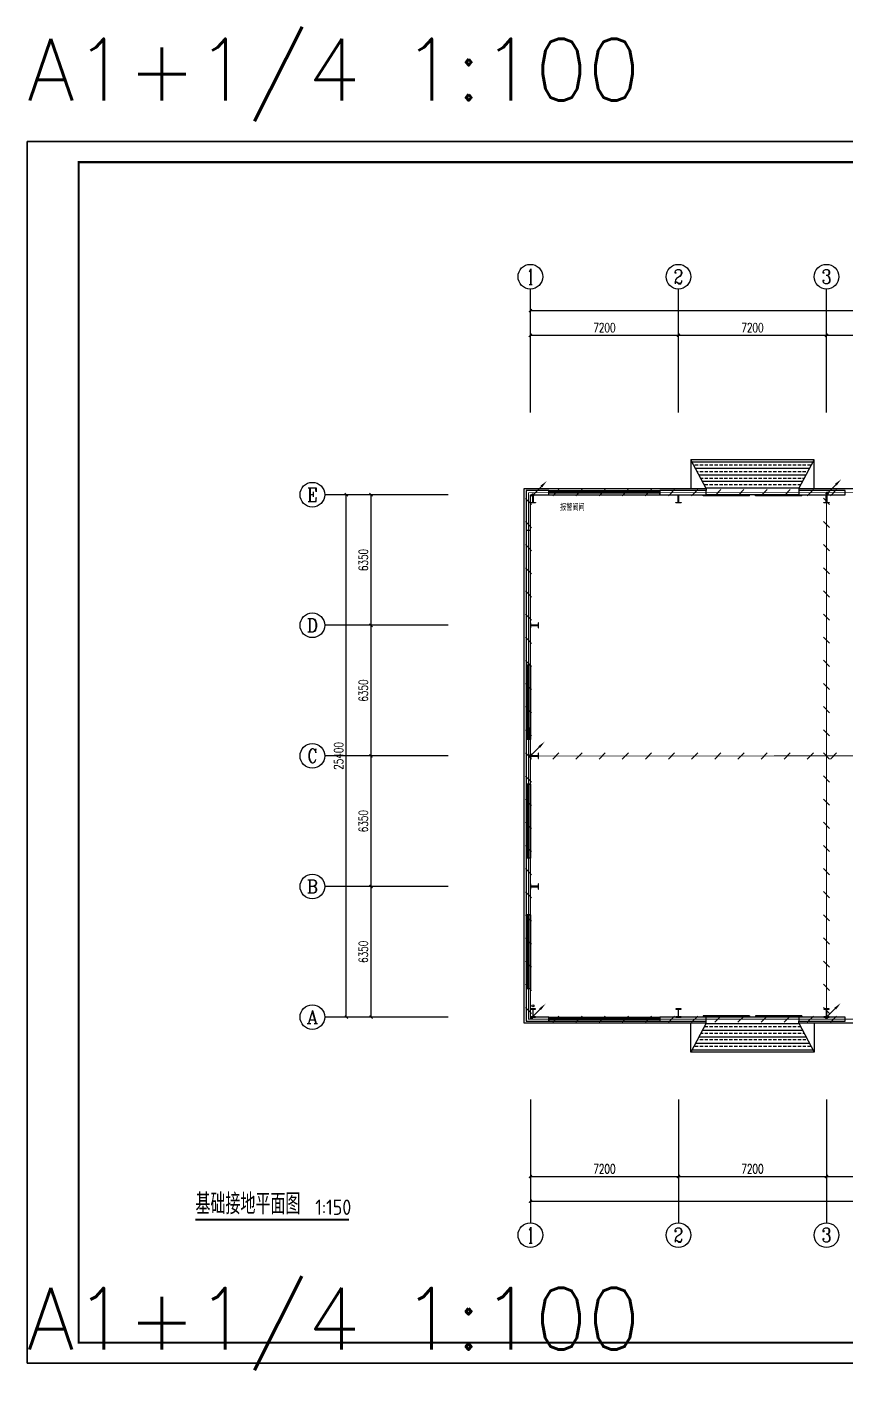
# Model space of a CAD drawing. Extents: x 12152 to 491505, y 111028 to 412681.
# Drawn here: x 386398 to 426176, y 171095 to 236734 of the extents above; entities that cross this region are included whole.
import ezdxf
from ezdxf.enums import TextEntityAlignment as Align

# ---------------------------------------------------------------- set-up
doc = ezdxf.new("R2010")
doc.units = 0
doc.header["$LTSCALE"] = 1000
doc.header["$MEASUREMENT"] = 0
doc.linetypes.add('CENTER2', pattern=[1.14, 0.75, -0.13, 0.13, -0.13])
for name, color, linetype in [('AXIS', 3, 'Continuous'), ('AXIS_TEXT', 7, 'Continuous'), ('COLUMN', 9, 'Continuous'), ('DIM_SYMB', 3, 'Continuous'), ('GROUND', 2, 'Continuous'), ('LWIRE', 4, 'Continuous'), ('PUB_HATCH', 8, 'Continuous'), ('PUB_TITLE', 4, 'Continuous'), ('SHTLN', 4, 'Continuous'), ('VPIPE-喷淋', 6, 'Continuous'), ('WALL', 11, 'Continuous'), ('WINDOW', 4, 'Continuous'), ('WIRE-接地', 4, 'Continuous'), ('图框(锁住)', 7, 'Continuous')]:
    doc.layers.add(name, color=color, linetype=linetype)
doc.layers.add('yichutu', color=7, linetype='Continuous', true_color=0xffffff, plot=False)
doc.styles.add('_TCH_AXIS', font='COMPLEX', dxfattribs={"bigfont": 'GBCBIG'})
doc.styles.add('_TCH_DIM_T3', font='SIMPLEX', dxfattribs={"width": 0.705882, "bigfont": 'GBCBIG'})
doc.styles.add('_TEL_DIM', font='SIMPLEX', dxfattribs={"width": 0.8, "height": 3.5, "bigfont": 'HZTXT'})
doc.styles.add('COMPLEX', font='COMPLEX')
doc.styles.get("Standard").update_dxf_attribs({"font": 'gbenor.shx', "bigfont": 'gbcbig.shx'})
doc.dimstyles.new('_TCH_ARCH&&150', dxfattribs={"dimtxt": 446.25, "dimasz": 150, "dimexe": 375, "dimexo": 450, "dimgap": 150, "dimtad": 1, "dimdec": 0, "dimzin": 0, "dimdsep": 46, "dimtxsty": '_TCH_DIM_T3', "dimblk": 'ARCHTICK', "dimcen": 0.09, "dimclrt": 7, "dimazin": 2, "dimtfac": 1, "dimtdec": 0, "dimtix": 1, "dimtmove": 2, "dimatfit": 3, "dimfxl": 1, "dimtolj": 1, "dimtzin": 0, "dimarcsym": 0})

# ---------------------------------------------------------------- blocks, each defined once
blk = doc.blocks.new('EQWEWQEWQEQEQWEQWE')
at = {"layer": 'PUB_HATCH'}
h = blk.add_hatch(dxfattribs=at)
h.set_pattern_fill('ANSI33', color=256, scale=100, angle=135, style=0)
h.set_pattern_definition([(180, (-3000, 0), (-3e-14, -317.5), []), (180, (-3158.75, 158.75), (-3e-14, -317.5), [158.75, -79.375])])
h.paths.add_polyline_path([(-2192, 1500), (-2250, 1500), (-2250, 1400), (-3000, 0), (-1326, 0)])
h.paths.add_polyline_path([(-2, 1500), (-2192, 1500), (-1326, 0), (-668, 0, 0.188853)])
h.paths.add_polyline_path([(2, 1500), (-2, 1500, -0.188853), (-668, 0), (668, 0, -0.188853)])
h.paths.add_polyline_path([(2192, 1500), (2, 1500, 0.188853), (668, 0), (1326, 0)])
h.paths.add_polyline_path([(2250, 1400), (2250, 1500), (2192, 1500), (1326, 0), (3000, 0)])
at = {"layer": 'GROUND'}
for points in [[(3000, 1400), (3000, 0), (-3000, 0), (-3000, 1400)], [(-2250, 1400), (-3000, 0)], [(2250, 1400), (3000, 0)]]:
    blk.add_lwpolyline(points, dxfattribs=at)
at = {"layer": '图框(锁住)', "color": 0}
for points in [[(-2250, 1400), (-2250, 1500)], [(2250, 1400), (2250, 1500)]]:
    blk.add_lwpolyline(points, dxfattribs=at)
blk = doc.blocks.new('_ArchTick')
at = {"color": 0, "linetype": 'ByBlock', "const_width": 0.4}
blk.add_lwpolyline([(-0.5, -0.5), (0.5, 0.5)], dxfattribs=at)
blk = doc.blocks.new('*D150')
at = {"layer": 'AXIS', "color": 0, "lineweight": -2, "transparency": 16777216}
for p, q in [((406426, 194944), (402751, 194944)), ((403126, 188594), (403126, 194944)), ((406426, 188594), (402751, 188594))]:
    blk.add_line(p, q, dxfattribs=at)
at = {"layer": 'Defpoints', "color": 0, "transparency": 16777216}
for p in [(403126, 194944), (406876, 194944), (406876, 188594)]:
    blk.add_point(p, dxfattribs=at)
at = {"layer": 'AXIS', "color": 0, "lineweight": -2, "transparency": 16777216, "xscale": 150, "yscale": 150, "zscale": 150}
for p, rotation in [((403126, 194944), 90), ((403126, 188594), 270)]:
    blk.add_blockref('_ArchTick', p, dxfattribs=dict(at, rotation=rotation))
at = {"layer": 'AXIS', "color": 7, "transparency": 16777216, "insert": (402753, 191769), "char_height": 446.2, "attachment_point": 5, "rotation": 90, "style": '_TCH_DIM_T3'}
blk.add_mtext('\\A1;6350', dxfattribs=at)
blk = doc.blocks.new('*D151')
at = {"layer": 'AXIS', "color": 0, "lineweight": -2, "transparency": 16777216}
for p, q in [((406426, 201294), (402751, 201294)), ((403126, 194944), (403126, 201294)), ((406426, 194944), (402751, 194944))]:
    blk.add_line(p, q, dxfattribs=at)
at = {"layer": 'Defpoints', "color": 0, "transparency": 16777216}
for p in [(403126, 201294), (406876, 201294), (406876, 194944)]:
    blk.add_point(p, dxfattribs=at)
at = {"layer": 'AXIS', "color": 0, "lineweight": -2, "transparency": 16777216, "xscale": 150, "yscale": 150, "zscale": 150}
for p, rotation in [((403126, 201294), 90), ((403126, 194944), 270)]:
    blk.add_blockref('_ArchTick', p, dxfattribs=dict(at, rotation=rotation))
at = {"layer": 'AXIS', "color": 7, "transparency": 16777216, "insert": (402753, 198119), "char_height": 446.2, "attachment_point": 5, "rotation": 90, "style": '_TCH_DIM_T3'}
blk.add_mtext('\\A1;6350', dxfattribs=at)
blk = doc.blocks.new('*D152')
at = {"layer": 'AXIS', "color": 0, "lineweight": -2, "transparency": 16777216}
for p, q in [((406426, 207644), (402751, 207644)), ((403126, 201294), (403126, 207644)), ((406426, 201294), (402751, 201294))]:
    blk.add_line(p, q, dxfattribs=at)
at = {"layer": 'Defpoints', "color": 0, "transparency": 16777216}
for p in [(403126, 207644), (406876, 207644), (406876, 201294)]:
    blk.add_point(p, dxfattribs=at)
at = {"layer": 'AXIS', "color": 0, "lineweight": -2, "transparency": 16777216, "xscale": 150, "yscale": 150, "zscale": 150}
for p, rotation in [((403126, 207644), 90), ((403126, 201294), 270)]:
    blk.add_blockref('_ArchTick', p, dxfattribs=dict(at, rotation=rotation))
at = {"layer": 'AXIS', "color": 7, "transparency": 16777216, "insert": (402753, 204469), "char_height": 446.2, "attachment_point": 5, "rotation": 90, "style": '_TCH_DIM_T3'}
blk.add_mtext('\\A1;6350', dxfattribs=at)
blk = doc.blocks.new('*D153')
at = {"layer": 'AXIS', "color": 0, "lineweight": -2, "transparency": 16777216}
for p, q in [((406426, 213994), (402751, 213994)), ((403126, 207644), (403126, 213994)), ((406426, 207644), (402751, 207644))]:
    blk.add_line(p, q, dxfattribs=at)
at = {"layer": 'Defpoints', "color": 0, "transparency": 16777216}
for p in [(403126, 213994), (406876, 213994), (406876, 207644)]:
    blk.add_point(p, dxfattribs=at)
at = {"layer": 'AXIS', "color": 0, "lineweight": -2, "transparency": 16777216, "xscale": 150, "yscale": 150, "zscale": 150}
for p, rotation in [((403126, 213994), 90), ((403126, 207644), 270)]:
    blk.add_blockref('_ArchTick', p, dxfattribs=dict(at, rotation=rotation))
at = {"layer": 'AXIS', "color": 7, "transparency": 16777216, "insert": (402753, 210819), "char_height": 446.2, "attachment_point": 5, "rotation": 90, "style": '_TCH_DIM_T3'}
blk.add_mtext('\\A1;6350', dxfattribs=at)
blk = doc.blocks.new('*D154')
at = {"layer": 'AXIS', "color": 0, "lineweight": -2, "transparency": 16777216}
for p, q in [((406426, 213994), (401551, 213994)), ((401926, 188594), (401926, 213994)), ((406426, 188594), (401551, 188594))]:
    blk.add_line(p, q, dxfattribs=at)
at = {"layer": 'Defpoints', "color": 0, "transparency": 16777216}
for p in [(401926, 213994), (406876, 213994), (406876, 188594)]:
    blk.add_point(p, dxfattribs=at)
at = {"layer": 'AXIS', "color": 0, "lineweight": -2, "transparency": 16777216, "xscale": 150, "yscale": 150, "zscale": 150}
for p, rotation in [((401926, 213994), 90), ((401926, 188594), 270)]:
    blk.add_blockref('_ArchTick', p, dxfattribs=dict(at, rotation=rotation))
at = {"layer": 'AXIS', "color": 7, "transparency": 16777216, "insert": (401553, 201294), "char_height": 446.2, "attachment_point": 5, "rotation": 90, "style": '_TCH_DIM_T3'}
blk.add_mtext('\\A1;25400', dxfattribs=at)
blk = doc.blocks.new('*D155')
at = {"layer": 'AXIS', "color": 0, "lineweight": -2, "transparency": 16777216}
for p, q in [((410876, 184144), (410876, 180469)), ((418076, 184144), (418076, 180469)), ((410876, 180844), (418076, 180844))]:
    blk.add_line(p, q, dxfattribs=at)
at = {"layer": 'Defpoints', "color": 0, "transparency": 16777216}
for p in [(410876, 184594), (418076, 184594), (418076, 180844)]:
    blk.add_point(p, dxfattribs=at)
at = {"layer": 'AXIS', "color": 0, "lineweight": -2, "transparency": 16777216, "xscale": 150, "yscale": 150, "zscale": 150, "rotation": 180}
blk.add_blockref('_ArchTick', (410876, 180844), dxfattribs=at)
at = {"layer": 'AXIS', "color": 0, "lineweight": -2, "transparency": 16777216, "xscale": 150, "yscale": 150, "zscale": 150}
blk.add_blockref('_ArchTick', (418076, 180844), dxfattribs=at)
at = {"layer": 'AXIS', "color": 7, "transparency": 16777216, "insert": (414476, 181217), "char_height": 446.2, "attachment_point": 5, "style": '_TCH_DIM_T3'}
blk.add_mtext('\\A1;7200', dxfattribs=at)
blk = doc.blocks.new('*D156')
at = {"layer": 'AXIS', "color": 0, "lineweight": -2, "transparency": 16777216}
for p, q in [((418076, 184144), (418076, 180469)), ((425276, 184144), (425276, 180469)), ((418076, 180844), (425276, 180844))]:
    blk.add_line(p, q, dxfattribs=at)
at = {"layer": 'Defpoints', "color": 0, "transparency": 16777216}
for p in [(418076, 184594), (425276, 184594), (425276, 180844)]:
    blk.add_point(p, dxfattribs=at)
at = {"layer": 'AXIS', "color": 0, "lineweight": -2, "transparency": 16777216, "xscale": 150, "yscale": 150, "zscale": 150, "rotation": 180}
blk.add_blockref('_ArchTick', (418076, 180844), dxfattribs=at)
at = {"layer": 'AXIS', "color": 0, "lineweight": -2, "transparency": 16777216, "xscale": 150, "yscale": 150, "zscale": 150}
blk.add_blockref('_ArchTick', (425276, 180844), dxfattribs=at)
at = {"layer": 'AXIS', "color": 7, "transparency": 16777216, "insert": (421676, 181217), "char_height": 446.2, "attachment_point": 5, "style": '_TCH_DIM_T3'}
blk.add_mtext('\\A1;7200', dxfattribs=at)
blk = doc.blocks.new('*D157')
at = {"layer": 'AXIS', "color": 0, "lineweight": -2, "transparency": 16777216}
for p, q in [((425276, 184144), (425276, 180469)), ((432476, 184144), (432476, 180469)), ((425276, 180844), (432476, 180844))]:
    blk.add_line(p, q, dxfattribs=at)
at = {"layer": 'Defpoints', "color": 0, "transparency": 16777216}
for p in [(425276, 184594), (432476, 184594), (432476, 180844)]:
    blk.add_point(p, dxfattribs=at)
at = {"layer": 'AXIS', "color": 0, "lineweight": -2, "transparency": 16777216, "xscale": 150, "yscale": 150, "zscale": 150, "rotation": 180}
blk.add_blockref('_ArchTick', (425276, 180844), dxfattribs=at)
at = {"layer": 'AXIS', "color": 0, "lineweight": -2, "transparency": 16777216, "xscale": 150, "yscale": 150, "zscale": 150}
blk.add_blockref('_ArchTick', (432476, 180844), dxfattribs=at)
at = {"layer": 'AXIS', "color": 7, "transparency": 16777216, "insert": (428876, 181217), "char_height": 446.2, "attachment_point": 5, "style": '_TCH_DIM_T3'}
blk.add_mtext('\\A1;7200', dxfattribs=at)
blk = doc.blocks.new('*D163')
at = {"layer": 'AXIS', "color": 0, "lineweight": -2, "transparency": 16777216}
for p, q in [((410876, 184144), (410876, 179269)), ((468476, 184144), (468476, 179269)), ((410876, 179644), (468476, 179644))]:
    blk.add_line(p, q, dxfattribs=at)
at = {"layer": 'Defpoints', "color": 0, "transparency": 16777216}
for p in [(410876, 184594), (468476, 184594), (468476, 179644)]:
    blk.add_point(p, dxfattribs=at)
at = {"layer": 'AXIS', "color": 0, "lineweight": -2, "transparency": 16777216, "xscale": 150, "yscale": 150, "zscale": 150, "rotation": 180}
blk.add_blockref('_ArchTick', (410876, 179644), dxfattribs=at)
at = {"layer": 'AXIS', "color": 0, "lineweight": -2, "transparency": 16777216, "xscale": 150, "yscale": 150, "zscale": 150}
blk.add_blockref('_ArchTick', (468476, 179644), dxfattribs=at)
at = {"layer": 'AXIS', "color": 7, "transparency": 16777216, "insert": (439676, 180017), "char_height": 446.2, "attachment_point": 5, "style": '_TCH_DIM_T3'}
blk.add_mtext('\\A1;57600', dxfattribs=at)
blk = doc.blocks.new('*D164')
at = {"layer": 'AXIS', "color": 0, "lineweight": -2, "transparency": 16777216}
for p, q in [((410876, 218444), (410876, 222119)), ((418076, 218444), (418076, 222119)), ((410876, 221744), (418076, 221744))]:
    blk.add_line(p, q, dxfattribs=at)
at = {"layer": 'Defpoints', "color": 0, "transparency": 16777216}
for p in [(418076, 221744), (410876, 217994), (418076, 217994)]:
    blk.add_point(p, dxfattribs=at)
at = {"layer": 'AXIS', "color": 0, "lineweight": -2, "transparency": 16777216, "xscale": 150, "yscale": 150, "zscale": 150, "rotation": 180}
blk.add_blockref('_ArchTick', (410876, 221744), dxfattribs=at)
at = {"layer": 'AXIS', "color": 0, "lineweight": -2, "transparency": 16777216, "xscale": 150, "yscale": 150, "zscale": 150}
blk.add_blockref('_ArchTick', (418076, 221744), dxfattribs=at)
at = {"layer": 'AXIS', "color": 7, "transparency": 16777216, "insert": (414476, 222117), "char_height": 446.2, "attachment_point": 5, "style": '_TCH_DIM_T3'}
blk.add_mtext('\\A1;7200', dxfattribs=at)
blk = doc.blocks.new('*D165')
at = {"layer": 'AXIS', "color": 0, "lineweight": -2, "transparency": 16777216}
for p, q in [((418076, 218444), (418076, 222119)), ((425276, 218444), (425276, 222119)), ((418076, 221744), (425276, 221744))]:
    blk.add_line(p, q, dxfattribs=at)
at = {"layer": 'Defpoints', "color": 0, "transparency": 16777216}
for p in [(425276, 221744), (418076, 217994), (425276, 217994)]:
    blk.add_point(p, dxfattribs=at)
at = {"layer": 'AXIS', "color": 0, "lineweight": -2, "transparency": 16777216, "xscale": 150, "yscale": 150, "zscale": 150, "rotation": 180}
blk.add_blockref('_ArchTick', (418076, 221744), dxfattribs=at)
at = {"layer": 'AXIS', "color": 0, "lineweight": -2, "transparency": 16777216, "xscale": 150, "yscale": 150, "zscale": 150}
blk.add_blockref('_ArchTick', (425276, 221744), dxfattribs=at)
at = {"layer": 'AXIS', "color": 7, "transparency": 16777216, "insert": (421676, 222117), "char_height": 446.2, "attachment_point": 5, "style": '_TCH_DIM_T3'}
blk.add_mtext('\\A1;7200', dxfattribs=at)
blk = doc.blocks.new('*D166')
at = {"layer": 'AXIS', "color": 0, "lineweight": -2, "transparency": 16777216}
for p, q in [((425276, 218444), (425276, 222119)), ((432476, 218444), (432476, 222119)), ((425276, 221744), (432476, 221744))]:
    blk.add_line(p, q, dxfattribs=at)
at = {"layer": 'Defpoints', "color": 0, "transparency": 16777216}
for p in [(432476, 221744), (425276, 217994), (432476, 217994)]:
    blk.add_point(p, dxfattribs=at)
at = {"layer": 'AXIS', "color": 0, "lineweight": -2, "transparency": 16777216, "xscale": 150, "yscale": 150, "zscale": 150, "rotation": 180}
blk.add_blockref('_ArchTick', (425276, 221744), dxfattribs=at)
at = {"layer": 'AXIS', "color": 0, "lineweight": -2, "transparency": 16777216, "xscale": 150, "yscale": 150, "zscale": 150}
blk.add_blockref('_ArchTick', (432476, 221744), dxfattribs=at)
at = {"layer": 'AXIS', "color": 7, "transparency": 16777216, "insert": (428876, 222117), "char_height": 446.2, "attachment_point": 5, "style": '_TCH_DIM_T3'}
blk.add_mtext('\\A1;7200', dxfattribs=at)
blk = doc.blocks.new('*D172')
at = {"layer": 'AXIS', "color": 0, "lineweight": -2, "transparency": 16777216}
for p, q in [((410876, 218444), (410876, 223319)), ((468476, 218444), (468476, 223319)), ((410876, 222944), (468476, 222944))]:
    blk.add_line(p, q, dxfattribs=at)
at = {"layer": 'Defpoints', "color": 0, "transparency": 16777216}
for p in [(468476, 222944), (410876, 217994), (468476, 217994)]:
    blk.add_point(p, dxfattribs=at)
at = {"layer": 'AXIS', "color": 0, "lineweight": -2, "transparency": 16777216, "xscale": 150, "yscale": 150, "zscale": 150, "rotation": 180}
blk.add_blockref('_ArchTick', (410876, 222944), dxfattribs=at)
at = {"layer": 'AXIS', "color": 0, "lineweight": -2, "transparency": 16777216, "xscale": 150, "yscale": 150, "zscale": 150}
blk.add_blockref('_ArchTick', (468476, 222944), dxfattribs=at)
at = {"layer": 'AXIS', "color": 7, "transparency": 16777216, "insert": (439676, 223317), "char_height": 446.2, "attachment_point": 5, "style": '_TCH_DIM_T3'}
blk.add_mtext('\\A1;57600', dxfattribs=at)
blk = doc.blocks.new('$DorLib2D$00000127')
at = {"color": 0, "linetype": 'Continuous'}
for p, q in [((-0.033, 0.795, -93.75), (-0.533, 0.795, -93.75)), ((-0.533, 0.795, -93.75), (-0.533, 0.69, -93.75)), ((-0.033, 0.795, -93.75), (-0.033, 0.69, -93.75)), ((0.033, 0.795, -93.75), (0.033, 0.69, -93.75)), ((0.533, 0.795, -93.75), (0.033, 0.795, -93.75)), ((0.533, 0.795, -93.75), (0.533, 0.69, -93.75)), ((-0.033, 0.69, -93.75), (-0.533, 0.69, -93.75)), ((0.533, 0.69, -93.75), (0.033, 0.69, -93.75)), ((0.5, 0.5, -93.75), (-0.5, 0.5, -93.75))]:
    blk.add_line(p, q, dxfattribs=at)
blk = doc.blocks.new('$TCHSYS$WIN2D')
for p, q in [((-0.5, 0.5), (0.5, 0.5)), ((-0.5, 0.5), (-0.5, -0.5)), ((0.5, 0.5), (0.5, -0.5)), ((0.5, 0.167), (-0.5, 0.167)), ((0.5, -0.167), (-0.5, -0.167)), ((-0.5, -0.5), (0.5, -0.5))]:
    blk.add_line(p, q)
blk = doc.blocks.new('_AXISO')
blk.add_circle((0, 0), 0.5)
at = {"layer": 'AXIS_TEXT', "style": 'COMPLEX', "width": 1.041667}
blk.add_attdef('A', text='', height=0.56, dxfattribs=at).set_placement((-0.25, -0.28), (0.25, -0.28), align=Align.FIT)
blk = doc.blocks.new('$TelecSys$00000008')
blk.add_line((0.4, 0.4), (-0.4, -0.4))
blk = doc.blocks.new('$TelecSys$00000079')
for p, q in [((0.7, 0.7), (0, 0)), ((0.1, 0.1), (0.1, 0.1)), ((-0.1, -0.1), (-0.1, -0.1))]:
    blk.add_line(p, q)
at = {"const_width": 0.142}
blk.add_lwpolyline([(-0.07, 0, 1), (0.07, 0, 1)], format="xyb", close=True, dxfattribs=at)
blk.add_solid([(0.63, 0.77), (0.77, 0.63), (1.15, 1.15)])
at = {"width": 0.8, "flags": 9}
blk.add_attdef('A', (0, 0), '', height=0.00002, dxfattribs=at)
blk = doc.blocks.new('yct-1051-594-105100-59400-100-1002.0')
at = {"layer": 'yichutu', "color": 7, "true_color": 0xffffff}
blk.add_lwpolyline([(0, 0), (0, 59400), (105100, 59400), (105100, 0)], close=True, dxfattribs=at)
at = {"layer": 'yichutu', "color": 7, "true_color": 0xffffff, "style": '_TEL_DIM'}
blk.add_text('A1+1/4 1:100', height=3000, dxfattribs=at).set_placement((0, 61400))

msp = doc.modelspace()

# ---------------------------------------------------------------- linework, layer by layer
msp.add_line((410875.8, 213994.2), (414875.8, 213994.2))
at = {"layer": 'AXIS', "color": 0}
for p, q in [((410875.8, 217994.2), (410875.8, 223994.2)), ((418075.8, 217994.2), (418075.8, 223994.2)), ((425275.8, 217994.2), (425275.8, 223994.2)), ((406875.8, 213994.2), (400875.8, 213994.2)), ((406875.8, 207644.2), (400875.8, 207644.2)), ((406875.8, 201294.2), (400875.8, 201294.2)), ((406875.8, 194944.2), (400875.8, 194944.2)), ((406875.8, 188594.2), (400875.8, 188594.2)), ((410875.8, 184594.2), (410875.8, 178594.2)), ((418075.8, 184594.2), (418075.8, 178594.2)), ((425275.8, 184594.2), (425275.8, 178594.2))]:
    msp.add_line(p, q, dxfattribs=at)
at = {"layer": 'COLUMN', "color": 6}
for points in [[(411125.8, 213614.2), (411125.8, 213594.2), (410875.8, 213594.2), (410875.8, 213614.2), (410990.8, 213614.2), (410990.8, 213974.2), (410875.8, 213974.2), (410875.8, 213994.2), (411125.8, 213994.2), (411125.8, 213974.2), (411010.8, 213974.2), (411010.8, 213614.2)], [(418200.8, 213614.2), (418200.8, 213594.2), (417950.8, 213594.2), (417950.8, 213614.2), (418065.8, 213614.2), (418065.8, 213974.2), (417950.8, 213974.2), (417950.8, 213994.2), (418200.8, 213994.2), (418200.8, 213974.2), (418085.8, 213974.2), (418085.8, 213614.2)], [(425400.8, 213614.2), (425400.8, 213594.2), (425150.8, 213594.2), (425150.8, 213614.2), (425265.8, 213614.2), (425265.8, 213974.2), (425150.8, 213974.2), (425150.8, 213994.2), (425400.8, 213994.2), (425400.8, 213974.2), (425285.8, 213974.2), (425285.8, 213614.2)], [(411255.8, 207519.2), (411275.8, 207519.2), (411275.8, 207769.2), (411255.8, 207769.2), (411255.8, 207654.2), (410895.8, 207654.2), (410895.8, 207769.2), (410875.8, 207769.2), (410875.8, 207519.2), (410895.8, 207519.2), (410895.8, 207634.2), (411255.8, 207634.2)], [(411255.8, 201169.2), (411275.8, 201169.2), (411275.8, 201419.2), (411255.8, 201419.2), (411255.8, 201304.2), (410895.8, 201304.2), (410895.8, 201419.2), (410875.8, 201419.2), (410875.8, 201169.2), (410895.8, 201169.2), (410895.8, 201284.2), (411255.8, 201284.2)], [(411255.8, 194819.2), (411275.8, 194819.2), (411275.8, 195069.2), (411255.8, 195069.2), (411255.8, 194954.2), (410895.8, 194954.2), (410895.8, 195069.2), (410875.8, 195069.2), (410875.8, 194819.2), (410895.8, 194819.2), (410895.8, 194934.2), (411255.8, 194934.2)], [(411125.8, 188974.2), (411125.8, 188994.2), (410875.8, 188994.2), (410875.8, 188974.2), (410990.8, 188974.2), (410990.8, 188614.2), (410875.8, 188614.2), (410875.8, 188594.2), (411125.8, 188594.2), (411125.8, 188614.2), (411010.8, 188614.2), (411010.8, 188974.2)], [(418200.8, 188974.2), (418200.8, 188994.2), (417950.8, 188994.2), (417950.8, 188974.2), (418065.8, 188974.2), (418065.8, 188614.2), (417950.8, 188614.2), (417950.8, 188594.2), (418200.8, 188594.2), (418200.8, 188614.2), (418085.8, 188614.2), (418085.8, 188974.2)], [(425400.8, 188974.2), (425400.8, 188994.2), (425150.8, 188994.2), (425150.8, 188974.2), (425265.8, 188974.2), (425265.8, 188614.2), (425150.8, 188614.2), (425150.8, 188594.2), (425400.8, 188594.2), (425400.8, 188614.2), (425285.8, 188614.2), (425285.8, 188974.2)]]:
    msp.add_lwpolyline(points, close=True, dxfattribs=at)
at = {"layer": 'DIM_SYMB', "const_width": 105}
msp.add_lwpolyline([(394590.5, 178741.3), (402050.6, 178741.3)], dxfattribs=at)
at = {"layer": 'PUB_TITLE', "color": 0}
msp.add_lwpolyline([(386404.7, 171762.5), (491504.7, 171762.5), (491504.7, 231162.5), (386404.7, 231162.5)], close=True, dxfattribs=at)
at = {"layer": 'PUB_TITLE', "color": 0, "const_width": 100}
msp.add_lwpolyline([(388904.7, 172762.5), (490504.7, 172762.5), (490504.7, 230162.5), (388904.7, 230162.5)], close=True, dxfattribs=at)
at = {"layer": 'VPIPE-喷淋'}
msp.add_circle((411000.8, 189144.2), 50, dxfattribs=at)
at = {"layer": 'WALL', "color": 0}
for p, q in [((410675.8, 214194.2), (410675.8, 212264.1)), ((411775.8, 214194.2), (410675.8, 214194.2)), ((410875.8, 212264.1), (410875.8, 213994.2)), ((410875.8, 213994.2), (411775.8, 213994.2)), ((411775.8, 213994.2), (411775.8, 214194.2)), ((419425.8, 214194.2), (417175.8, 214194.2)), ((417175.8, 214194.2), (417175.8, 213994.2)), ((417175.8, 213994.2), (419425.8, 213994.2)), ((419425.8, 213994.2), (419425.8, 214194.2)), ((426175.8, 214194.2), (423925.8, 214194.2)), ((423925.8, 214194.2), (423925.8, 213994.2)), ((423925.8, 213994.2), (426175.8, 213994.2)), ((426175.8, 213994.2), (426175.8, 214194.2)), ((410675.8, 212264.1), (410875.8, 212264.1)), ((410675.8, 212264.1), (410675.8, 205704.7)), ((410875.8, 205704.7), (410875.8, 212264.1)), ((410675.8, 202669.2), (410675.8, 199919.2)), ((410875.8, 199919.2), (410875.8, 202669.2)), ((410675.8, 199919.2), (410875.8, 199919.2)), ((410675.8, 196319.2), (410675.8, 193569.2)), ((410875.8, 196319.2), (410675.8, 196319.2)), ((410875.8, 193569.2), (410875.8, 196319.2)), ((410675.8, 193569.2), (410875.8, 193569.2)), ((410875.8, 189969.2), (410675.8, 189969.2)), ((410675.8, 189969.2), (410675.8, 188394.2)), ((410875.8, 188594.2), (410875.8, 189969.2)), ((410675.8, 188394.2), (411775.8, 188394.2)), ((411775.8, 188594.2), (410875.8, 188594.2)), ((411775.8, 188394.2), (411775.8, 188594.2)), ((419425.8, 188594.2), (417175.8, 188594.2)), ((417175.8, 188594.2), (417175.8, 188394.2)), ((417175.8, 188394.2), (419425.8, 188394.2)), ((419425.8, 188394.2), (419425.8, 188594.2)), ((426175.8, 188594.2), (423925.8, 188594.2)), ((423925.8, 188594.2), (423925.8, 188394.2)), ((423925.8, 188394.2), (426175.8, 188394.2)), ((426175.8, 188394.2), (426175.8, 188594.2))]:
    msp.add_line(p, q, dxfattribs=at)
at = {"layer": 'WALL'}
for p, q in [((415255.8, 213994.2), (415495.8, 213994.2)), ((410875.8, 207524.2), (410875.8, 207764.2))]:
    msp.add_line(p, q, dxfattribs=at)
at = {"layer": 'WIRE-接地', "linetype": 'CENTER2', "const_width": 45}
for points in [[(410782.7, 214088.6), (410782.7, 188492), (468575.1, 188492), (468575.1, 214094.4), (410777.7, 214094.4)], [(425278.4, 214094.4), (425278.4, 188492)], [(410782.7, 201290.3), (468575.1, 201293.2)]]:
    msp.add_lwpolyline(points, dxfattribs=at)
at = {"layer": '图框(锁住)', "color": 0}
for points in [[(419425.8, 188294.2), (410575.8, 188294.2), (410575.8, 214294.2), (419425.8, 214294.2)], [(423925.8, 214294.2), (455425.8, 214294.2)], [(455425.8, 188294.2), (423925.8, 188294.2)]]:
    msp.add_lwpolyline(points, dxfattribs=at)

# ---------------------------------------------------------------- block references
at = {"layer": 'AXIS', "color": 0}
ref = msp.add_blockref('_AXISO', (410875.8, 224594.2), dxfattribs=dict(at, xscale=1200, yscale=1200, zscale=1200))
ref.add_attrib('A', '1', dxfattribs={"layer": 'AXIS_TEXT', "color": 0, "height": 772.1, "style": '_TCH_AXIS'}).set_placement((410710.3, 224208.1), (411041.2, 224208.1), align=Align.FIT)
ref = msp.add_blockref('_AXISO', (418075.8, 224594.2), dxfattribs=dict(at, xscale=1200, yscale=1200, zscale=1200))
ref.add_attrib('A', '2', dxfattribs={"layer": 'AXIS_TEXT', "color": 0, "height": 698.9, "style": '_TCH_AXIS'}).set_placement((417842.8, 224244.7), (418308.7, 224244.7), align=Align.FIT)
ref = msp.add_blockref('_AXISO', (425275.8, 224594.2), dxfattribs=dict(at, xscale=1200, yscale=1200, zscale=1200))
ref.add_attrib('A', '3', dxfattribs={"layer": 'AXIS_TEXT', "color": 0, "height": 698.9, "style": '_TCH_AXIS'}).set_placement((425042.8, 224244.7), (425508.7, 224244.7), align=Align.FIT)
ref = msp.add_blockref('_AXISO', (400275.8, 213994.2), dxfattribs=dict(at, xscale=1200, yscale=1200, zscale=1200))
ref.add_attrib('A', 'E', dxfattribs={"layer": 'AXIS_TEXT', "color": 0, "height": 668.2, "style": '_TCH_AXIS'}).set_placement((400021.2, 213660.1), (400530.3, 213660.1), align=Align.FIT)
ref = msp.add_blockref('_AXISO', (400275.8, 207644.2), dxfattribs=dict(at, xscale=1200, yscale=1200, zscale=1200))
ref.add_attrib('A', 'D', dxfattribs={"layer": 'AXIS_TEXT', "color": 0, "height": 652.9, "style": '_TCH_AXIS'}).set_placement((400011.5, 207317.7), (400540, 207317.7), align=Align.FIT)
ref = msp.add_blockref('_AXISO', (400275.8, 201294.2), dxfattribs=dict(at, xscale=1200, yscale=1200, zscale=1200))
ref.add_attrib('A', 'C', dxfattribs={"layer": 'AXIS_TEXT', "color": 0, "height": 683.5, "style": '_TCH_AXIS'}).set_placement((400031.7, 200952.4), (400519.9, 200952.4), align=Align.FIT)
ref = msp.add_blockref('_AXISO', (400275.8, 194944.2), dxfattribs=dict(at, xscale=1200, yscale=1200, zscale=1200))
ref.add_attrib('A', 'B', dxfattribs={"layer": 'AXIS_TEXT', "color": 0, "height": 652.9, "style": '_TCH_AXIS'}).set_placement((400011.5, 194617.7), (400540, 194617.7), align=Align.FIT)
ref = msp.add_blockref('_AXISO', (400275.8, 188594.2), dxfattribs=dict(at, xscale=1200, yscale=1200, zscale=1200))
ref.add_attrib('A', 'A', dxfattribs={"layer": 'AXIS_TEXT', "color": 0, "height": 637.8, "style": '_TCH_AXIS'}).set_placement((400002.4, 188275.3), (400549.1, 188275.3), align=Align.FIT)
ref = msp.add_blockref('_AXISO', (410875.8, 177994.2), dxfattribs=dict(at, xscale=1200, yscale=1200, zscale=1200))
ref.add_attrib('A', '1', dxfattribs={"layer": 'AXIS_TEXT', "color": 0, "height": 772.1, "style": '_TCH_AXIS'}).set_placement((410710.3, 177608.1), (411041.2, 177608.1), align=Align.FIT)
ref = msp.add_blockref('_AXISO', (418075.8, 177994.2), dxfattribs=dict(at, xscale=1200, yscale=1200, zscale=1200))
ref.add_attrib('A', '2', dxfattribs={"layer": 'AXIS_TEXT', "color": 0, "height": 698.9, "style": '_TCH_AXIS'}).set_placement((417842.8, 177644.7), (418308.7, 177644.7), align=Align.FIT)
ref = msp.add_blockref('_AXISO', (425275.8, 177994.2), dxfattribs=dict(at, xscale=1200, yscale=1200, zscale=1200))
ref.add_attrib('A', '3', dxfattribs={"layer": 'AXIS_TEXT', "color": 0, "height": 698.9, "style": '_TCH_AXIS'}).set_placement((425042.8, 177644.7), (425508.7, 177644.7), align=Align.FIT)
at = {"layer": 'LWIRE', "xscale": 600, "yscale": 600, "zscale": 600}
for p in [(410990.8, 213974.2), (425306, 214058), (410885.8, 201302.9), (410928.2, 188556.6), (425281, 188587.4)]:
    msp.add_blockref('$TelecSys$00000079', p, dxfattribs=at)
at = {"layer": 'SHTLN'}
for p, xscale, yscale, zscale, rotation in [((412113.9, 214094.4), 375, 375, 375, 180), ((413238.9, 214094.4), 375, 375, 375, 180), ((414363.9, 214094.4), 375, 375, 375, 180), ((415488.9, 214094.4), 375, 375, 375, 180), ((416613.9, 214094.4), 375, 375, 375, 180), ((417738.9, 214094.4), 375, 375, 375, 180), ((418863.9, 214094.4), 375, 375, 375, 180), ((419988.9, 214094.4), 375, 375, 375, 180), ((421113.9, 214094.4), 375, 375, 375, 180), ((422238.9, 214094.4), 375, 375, 375, 180), ((423363.9, 214094.4), 375, 375, 375, 180), ((424488.9, 214094.4), 375, 375, 375, 180), ((425613.9, 214094.4), 375, 375, 375, 180), ((410782.7, 213665.3), 375, 375, 375, 270), ((425278.4, 213668.2), 375, 375, 375, 270), ((410782.7, 212540.3), 375, 375, 375, 270), ((425278.4, 212543.2), 375, 375, 375, 270), ((410782.7, 211415.3), 375, 375, 375, 270), ((425278.4, 211418.2), 375, 375, 375, 270), ((410782.7, 210290.3), 375, 375, 375, 270), ((425278.4, 210293.2), 375, 375, 375, 270), ((410782.7, 209165.3), 375, 375, 375, 270), ((425278.4, 209168.2), 375, 375, 375, 270), ((410782.7, 208040.3), 375, 375, 375, 270), ((425278.4, 208043.2), 375, 375, 375, 270), ((410782.7, 206915.3), 375, 375, 375, 270), ((425278.4, 206918.2), 375, 375, 375, 270), ((410782.7, 205790.3), 375, 375, 375, 270), ((425278.4, 205793.2), 375, 375, 375, 270), ((410782.7, 204665.3), 375, 375, 375, 270), ((425278.4, 204668.2), 375, 375, 375, 270), ((410782.7, 203540.3), 375, 375, 375, 270), ((425278.4, 203543.2), 375, 375, 375, 270), ((410782.7, 202415.3), 375, 375, 375, 270), ((425278.4, 202418.2), 375, 375, 375, 270), ((410782.7, 201290.3), 375, 375, 375, 270), ((412116.4, 201290.4), 375.0000000000007, 375.0000000000007, 375.0000000000007, 0.002884367632981394), ((413241.4, 201290.4), 375.0000000000007, 375.0000000000007, 375.0000000000007, 0.002884367632981394), ((414366.4, 201290.5), 375.0000000000007, 375.0000000000007, 375.0000000000007, 0.002884367632981394), ((415491.4, 201290.5), 375.0000000000007, 375.0000000000007, 375.0000000000007, 0.002884367632981394), ((416616.4, 201290.6), 375.0000000000007, 375.0000000000007, 375.0000000000007, 0.002884367632981394), ((417741.4, 201290.7), 375.0000000000007, 375.0000000000007, 375.0000000000007, 0.002884367632981394), ((418866.4, 201290.7), 375.0000000000007, 375.0000000000007, 375.0000000000007, 0.002884367632981394), ((419991.4, 201290.8), 375.0000000000007, 375.0000000000007, 375.0000000000007, 0.002884367632981394), ((421116.4, 201290.8), 375.0000000000007, 375.0000000000007, 375.0000000000007, 0.002884367632981394), ((422241.4, 201290.9), 375.0000000000007, 375.0000000000007, 375.0000000000007, 0.002884367632981394), ((423366.4, 201290.9), 375.0000000000007, 375.0000000000007, 375.0000000000007, 0.002884367632981394), ((424491.4, 201291), 375.0000000000007, 375.0000000000007, 375.0000000000007, 0.002884367632981394), ((425278.4, 201293.2), 375, 375, 375, 270), ((425616.4, 201291.1), 375.0000000000007, 375.0000000000007, 375.0000000000007, 0.002884367632981394), ((410782.7, 200165.3), 375, 375, 375, 270), ((425278.4, 200168.2), 375, 375, 375, 270), ((410782.7, 199040.3), 375, 375, 375, 270), ((425278.4, 199043.2), 375, 375, 375, 270), ((410782.7, 197915.3), 375, 375, 375, 270), ((425278.4, 197918.2), 375, 375, 375, 270), ((410782.7, 196790.3), 375, 375, 375, 270), ((425278.4, 196793.2), 375, 375, 375, 270), ((410782.7, 195665.3), 375, 375, 375, 270), ((425278.4, 195668.2), 375, 375, 375, 270), ((410782.7, 194540.3), 375, 375, 375, 270), ((425278.4, 194543.2), 375, 375, 375, 270), ((410782.7, 193415.3), 375, 375, 375, 270), ((425278.4, 193418.2), 375, 375, 375, 270), ((410782.7, 192290.3), 375, 375, 375, 270), ((425278.4, 192293.2), 375, 375, 375, 270), ((410782.7, 191165.3), 375, 375, 375, 270), ((425278.4, 191168.2), 375, 375, 375, 270), ((410782.7, 190040.3), 375, 375, 375, 270), ((425278.4, 190043.2), 375, 375, 375, 270), ((410782.7, 188915.3), 375, 375, 375, 270), ((425278.4, 188918.2), 375, 375, 375, 270)]:
    msp.add_blockref('$TelecSys$00000008', p, dxfattribs=dict(at, xscale=xscale, yscale=yscale, zscale=zscale, rotation=rotation))
at = {"layer": 'SHTLN', "xscale": 375, "yscale": 375, "zscale": 375}
for p in [(412116.4, 188492), (413241.4, 188492), (414366.4, 188492), (415491.4, 188492), (416616.4, 188492), (417741.4, 188492), (418866.4, 188492), (419991.4, 188492), (421116.4, 188492), (422241.4, 188492), (423366.4, 188492), (424491.4, 188492), (425616.4, 188492)]:
    msp.add_blockref('$TelecSys$00000008', p, dxfattribs=at)
at = {"layer": 'WINDOW', "color": 0, "yscale": 200}
for name, p, xscale, zscale, rotation in [('$TCHSYS$WIN2D', (414475.8, 214094.2), -5400, -5400, 180), ('$DorLib2D$00000127', (421675.8, 214094.2), -4500, -4500, 180), ('$TCHSYS$WIN2D', (410775.8, 203898.6), 3600, 3600, 270), ('$TCHSYS$WIN2D', (410775.8, 198119.2), 3600, 3600, 270), ('$TCHSYS$WIN2D', (410775.8, 191769.2), 3600, 3600, 270)]:
    msp.add_blockref(name, p, dxfattribs=dict(at, xscale=xscale, zscale=zscale, rotation=rotation))
for name, p, xscale, zscale in [('$TCHSYS$WIN2D', (414475.8, 188494.2), 5400, 5400), ('$DorLib2D$00000127', (421675.8, 188494.2), 4500, 4500)]:
    msp.add_blockref(name, p, dxfattribs=dict(at, xscale=xscale, zscale=zscale))
at = {"layer": 'yichutu'}
for p in [(386404.7, 171762.5), (386397.7, 111028.2)]:
    msp.add_blockref('yct-1051-594-105100-59400-100-1002.0', p, dxfattribs=at)
at = {"layer": '图框(锁住)', "color": 0, "xscale": -1, "rotation": 180}
msp.add_blockref('EQWEWQEWQEQEQWEQWE', (421675.8, 215694.2), dxfattribs=at)
at = {"layer": '图框(锁住)', "color": 0}
msp.add_blockref('EQWEWQEWQEQEQWEQWE', (421675.8, 186894.2), dxfattribs=at)

# ---------------------------------------------------------------- texts
at = {"layer": 'DIM_SYMB', "color": 7}
for s, height, p in [('报警阀间', 300, (412317.3, 213224.8)), ('基础接地平面图', 1012.77, (394590.5, 179007.2)), ('1:150', 750, (400417.1, 178974.8))]:
    msp.add_text(s, height=height, dxfattribs=at).set_placement(p)

# ---------------------------------------------------------------- dimensions: what is measured, and where the dimension line sits
at = {"layer": 'AXIS', "color": 0}
for p1, p2, distance, picture, middle in [((410875.8, 217994.2), (468475.8, 217994.2), 4950, '*D172', (439675.8, 223317.3)), ((410875.8, 217994.2), (418075.8, 217994.2), 3750, '*D164', (414475.8, 222117.3)), ((418075.8, 217994.2), (425275.8, 217994.2), 3750, '*D165', (421675.8, 222117.3)), ((425275.8, 217994.2), (432475.8, 217994.2), 3750, '*D166', (428875.8, 222117.3)), ((406875.8, 188594.2), (406875.8, 213994.2), 4950, '*D154', (401552.6, 201294.2)), ((406875.8, 207644.2), (406875.8, 213994.2), 3750, '*D153', (402752.6, 210819.2)), ((406875.8, 201294.2), (406875.8, 207644.2), 3750, '*D152', (402752.6, 204469.2)), ((406875.8, 194944.2), (406875.8, 201294.2), 3750, '*D151', (402752.6, 198119.2)), ((406875.8, 188594.2), (406875.8, 194944.2), 3750, '*D150', (402752.6, 191769.2)), ((410875.8, 184594.2), (418075.8, 184594.2), -3750, '*D155', (414475.8, 181217.3)), ((410875.8, 184594.2), (468475.8, 184594.2), -4950, '*D163', (439675.8, 180017.3)), ((418075.8, 184594.2), (425275.8, 184594.2), -3750, '*D156', (421675.8, 181217.3)), ((425275.8, 184594.2), (432475.8, 184594.2), -3750, '*D157', (428875.8, 181217.3))]:
    dim = msp.add_aligned_dim(p1=p1, p2=p2, distance=distance, dimstyle='_TCH_ARCH&&150', dxfattribs=at)
    dim.commit()
    dim.dimension.update_dxf_attribs({"geometry": picture, "text_midpoint": middle})

doc.saveas('drawing.dxf')
